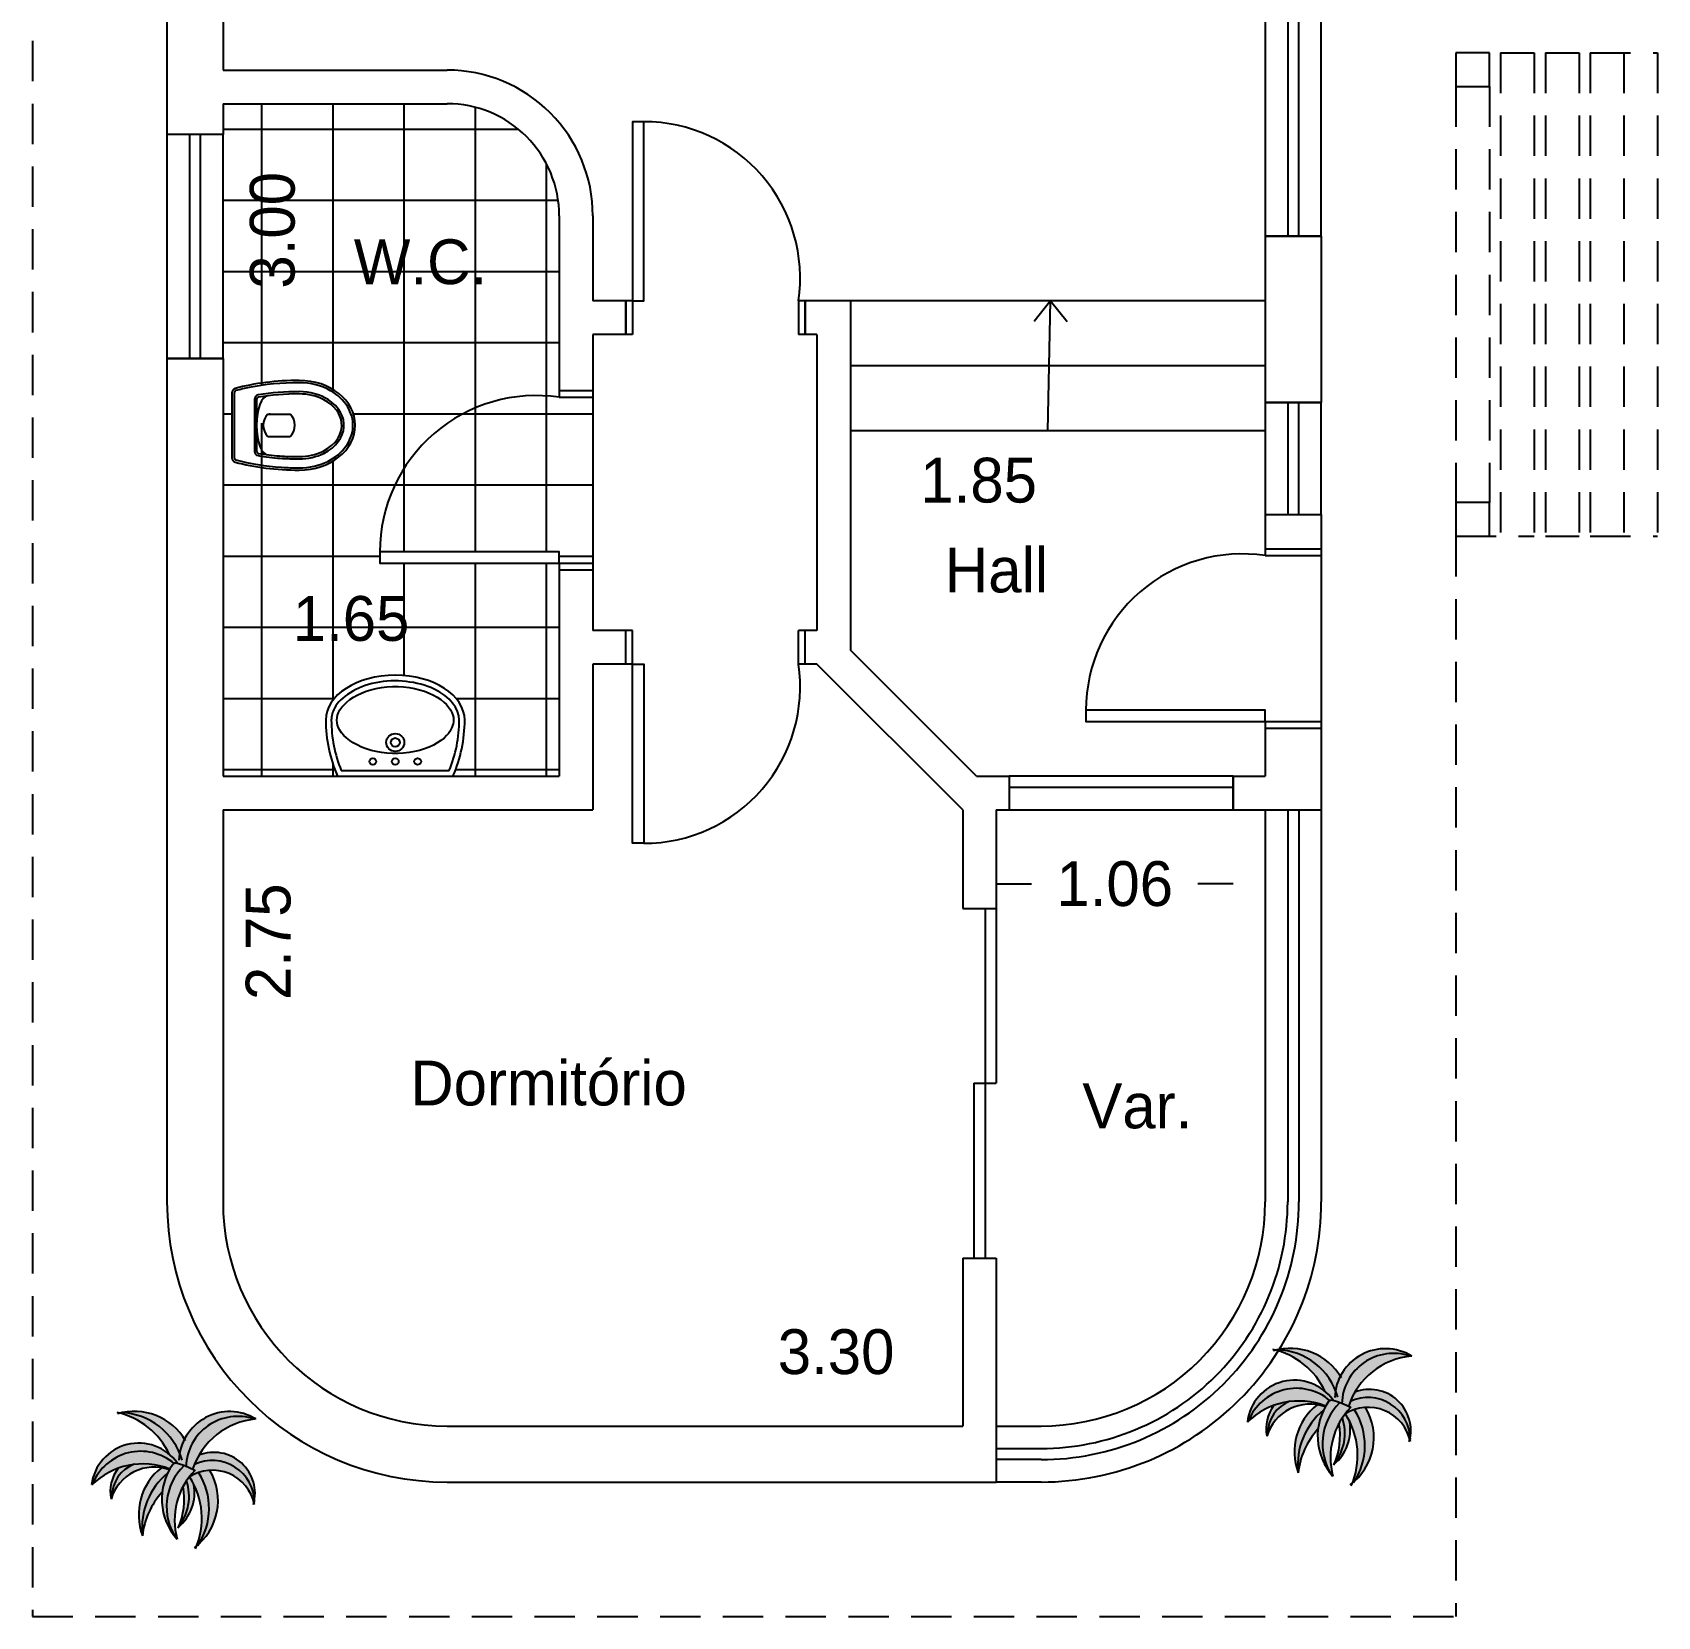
# Model space of a CAD drawing. Extents: x 0 to 11.6, y 0 to 11.
# Drawn here: x 0 to 7.25, y 0 to 7.07 of the extents above; entities that cross this region are included whole.
import ezdxf

# ---------------------------------------------------------------- set-up
doc = ezdxf.new("R2010")
doc.units = 0
doc.linetypes.add('ACAD_ISO02W100', pattern=[15, 12, -3])
doc.layers.get('0').update_dxf_attribs({"linetype": 'CONTINUOUS'})
doc.layers.get('DEFPOINTS').update_dxf_attribs({"linetype": 'CONTINUOUS'})
for name, color, linetype in [('BLOCO', 5, 'CONTINUOUS'), ('BLOCOS', 5, 'CONTINUOUS'), ('HACHURA', 1, 'CONTINUOUS'), ('JARDIM', 3, 'CONTINUOUS'), ('P_LMCT', 8, 'CONTINUOUS'), ('PAREDE', 7, 'CONTINUOUS'), ('PONTILHADO', 8, 'ACAD_ISO02W100')]:
    doc.layers.add(name, color=color, linetype=linetype)
doc.styles.add('PADRÃO', font='AVGARDN.TTF', dxfattribs={"height": 0.2})
doc.dimstyles.new('PADRÃOS', dxfattribs={"dimtxt": 0.15, "dimasz": 0.1, "dimexe": 1.25, "dimexo": 0.625, "dimgap": 0.1, "dimtad": 0, "dimjust": 1, "dimzin": 1, "dimtxsty": 'PADRÃO', "dimcen": 2.5, "dimse1": 1, "dimse2": 1, "dimsd1": 1, "dimsd2": 1, "dimclrt": 1, "dimazin": 3, "dimtfac": 1, "dimtdec": 4, "dimtmove": 0, "dimatfit": 3, "dimtolj": 1, "dimtzin": 0})

# ---------------------------------------------------------------- blocks, each defined once
blk = doc.blocks.new('J1')
at = {"layer": 'BLOCO'}
for p, q in [((0, 0.25), (0, 0)), ((1, 0.25), (0, 0.25)), ((1, 0), (1, 0.25)), ((1, 0.1500000000000057), (0, 0.1500000000000057)), ((0, 0.09999999999999432), (1, 0.09999999999999432)), ((0, 0), (1, 0))]:
    blk.add_line(p, q, dxfattribs=at)
blk = doc.blocks.new('P80D15')
at = {"layer": 'BLOCO', "ltscale": 0.015}
for p, q in [((0, 0.1500000000000057), (0, 0)), ((0, 0.1500000000000341), (0.03000000000000114, 0.1500000000000341)), ((0.03000000000000114, 0.1500000000000057), (0.03000000000000114, 0)), ((0.7700000000000102, 0.1500000000000057), (0.7700000000000102, 0)), ((0.7700000000000102, 0.1500000000000057), (0.8000000000000114, 0.1500000000000057)), ((0.8000000000000114, 0.1500000000000057), (0.8000000000000114, 0)), ((0, 2.842170943040401e-14), (0.03000000000000114, 0)), ((0.7699999999999818, 0), (0.8000000000000114, 0))]:
    blk.add_line(p, q, dxfattribs=at)
at = {"layer": 'BLOCO'}
blk.add_lwpolyline([(0.7700000000000102, 0.1500000000000057), (0.7199999999999989, 0.1500000000000057), (0.7199999999999989, 0.950000000000017), (0.7700000000000102, 0.950000000000017)], close=True, dxfattribs=at)
at = {"layer": 'BLOCO', "ltscale": 0.015}
blk.add_arc((0.7199999999999989, 0.2524375000000134), 0.6975625000000036, 89.99999999999959, 188.444460412286, dxfattribs=at)
blk = doc.blocks.new('P80E15')
at = {"layer": 'BLOCO', "ltscale": 0.015}
for p, q in [((0.03000000000000114, 0.1500000000000057), (0, 0.1500000000000057)), ((0, 0.1500000000000057), (0, 0)), ((0.03000000000000114, 0.1500000000000057), (0.03000000000000114, 0)), ((0.8000000000000114, 0.1500000000000341), (0.7700000000000102, 0.1500000000000341)), ((0.7700000000000102, 0.1500000000000057), (0.7700000000000102, 0)), ((0.8000000000000114, 0.1500000000000057), (0.8000000000000114, 0)), ((0.03000000000000114, 2.842170943040401e-14), (0, 0)), ((0.8000000000000114, 2.842170943040401e-14), (0.7700000000000102, 5.684341886080801e-14))]:
    blk.add_line(p, q, dxfattribs=at)
at = {"layer": 'BLOCO'}
blk.add_lwpolyline([(0.03000000000000114, 0.1500000000000057), (0.0800000000000125, 0.1500000000000057), (0.0800000000000125, 0.950000000000017), (0.03000000000000114, 0.950000000000017)], close=True, dxfattribs=at)
at = {"layer": 'BLOCO', "ltscale": 0.015}
blk.add_arc((0.0800000000000125, 0.2524375000000134), 0.6975625000000036, 351.555539587714, 90.00000000000041, dxfattribs=at)
blk = doc.blocks.new('P80E25')
at = {"layer": 'BLOCO', "ltscale": 0.015}
for p, q in [((0.03000000000000114, 0.25), (0, 0.25)), ((0, 0.25), (0, 0)), ((0.03000000000000114, 0.25), (0.03000000000000114, 0)), ((0.8000000000000114, 0.2500000000000284), (0.7700000000000102, 0.2500000000000284)), ((0.7700000000000102, 0.25), (0.7700000000000102, 2.842170943040401e-14)), ((0.8000000000000114, 0.25), (0.8000000000000114, 2.842170943040401e-14)), ((0.8000000000000114, 2.842170943040401e-14), (0, 0))]:
    blk.add_line(p, q, dxfattribs=at)
at = {"layer": 'BLOCO'}
blk.add_lwpolyline([(0.03000000000000114, 0.25), (0.0800000000000125, 0.25), (0.0800000000000125, 1.050000000000011), (0.03000000000000114, 1.050000000000011)], close=True, dxfattribs=at)
at = {"layer": 'BLOCO', "ltscale": 0.015}
blk.add_arc((0.0800000000000125, 0.3524375000000077), 0.6975625000000036, 351.555539587714, 90.00000000000041, dxfattribs=at)
blk = doc.blocks.new('J50')
at = {"layer": 'BLOCO'}
for p, q in [((0, 0.25), (0, 0)), ((0.5, 0.25), (0, 0.25)), ((0.5, 0), (0.5, 0.25)), ((0.5, 0.1500000000000057), (0, 0.1500000000000057)), ((0, 0.09999999999999432), (0.5, 0.09999999999999432)), ((0, 0), (0.5, 0))]:
    blk.add_line(p, q, dxfattribs=at)
blk = doc.blocks.new('VASOSAN')
at = {"layer": 'BLOCOS'}
for p, q in [((-0.04999870165021036, 0.1999637913173729), (-0.04999870165021036, 0.300036208682684)), ((0.05000129834978395, 0.2000000000000171), (0.05000129834978395, 0.3000000000000398)), ((-0.1156899891503542, 0.1500000000000057), (0.1156563640565906, 0.1500000000000057)), ((-0.1156907586723577, 0.1400000000000148), (0.1156608751354042, 0.1400000000000148)), ((-0.1449592708755176, 0.04000000000002046), (0.1449618675667352, 0.04000000000002046)), ((-0.144958964094414, 0.05000000000001137), (0.144958964094414, 0.05000000000001137))]:
    blk.add_line(p, q, dxfattribs=at)
for centre, radius, start, end in [((-1.681254687468936e-05, 0.2500000000000284), 0.07072348561596478, 44.98962509969003, 134.9688828081831), ((-0.1156907586724003, 0.1599999999999966), 0.02, 189.3867869031125, 270.0000000001221), ((-0.1156899891503826, 0.1599999999999113), 0.01, 189.3843767903272, 270.0000000002443), ((-1.681254687468936e-05, 0.2500000000000284), 0.07072348561596478, 225.0311171918169, 315.01037490031), ((0.1156563640566048, 0.1599999999999397), 0.01, 269.9999999999185, 350.5758748885445), ((0.1156608751354185, 0.1600000000000534), 0.02, 269.9999999999593, 350.5771305827586), ((-0.1449592708755176, 0.06000000000784667), 0.02, 195.5363314444965, 269.9999999879495), ((-0.1449589640944282, 0.0600000000000307), 0.01, 195.5346797106506, 270), ((0.1449589640941156, 0.06000000000059913), 0.01, 270.0000000017912, 344.483103753554), ((0.1449618675666784, 0.06000000000008754), 0.02, 270.0000000001221, 344.463668535786)]:
    blk.add_arc(centre, radius, start, end, dxfattribs=at)
for centre, major_axis, ratio, start_param, end_param in [((1.298349786793551e-06, 0.3400000000000034), (0, 0.25), 0.8000000000000114, 4.71238898038469, 7.853981633974483), ((1.298349786793551e-06, 0.3400000000000034), (0, 0.5), 0.4000000000000057, 1.570796326794897, 2.178171401941273), ((1.298349786793551e-06, 0.3400000000000034), (0, 0.5), 0.4000000000000057, 4.10501390519934, 4.71238898038469), ((3.162615456631102e-06, 0.2000000000000171), (-0.1315416254084454, 0), 0.380107846735427, 0, 3.141592653589793)]:
    blk.add_ellipse(centre, major_axis=major_axis, ratio=ratio, start_param=start_param, end_param=end_param, dxfattribs=at)
for points, knots in [([(0.1900012983497845, 0.3400000000000034), (0.1900012983497845, 0.3848761319792686), (0.1797393390216371, 0.4296688513161939), (0.1275724019719462, 0.5345347987748141), (0.06728061332151469, 0.5774883381547511), (-0.05557463358574921, 0.5822833263597715), (-0.1176873313140447, 0.5442092108278018), (-0.1772271428546759, 0.4396819034496957), (-0.1899987016502109, 0.3899119131999385), (-0.1899987016502109, 0.3400000000000034)], [4.71238898038469, 4.71238898038469, 4.71238898038469, 4.71238898038469, 5.268704666077937, 5.268704666077937, 6.251971787216637, 6.251971787216637, 7.235238908355337, 7.235238908355337, 7.853981633974483, 7.853981633974483, 7.853981633974483, 7.853981633974483]), ([(0.1500012983497925, 0.3400000000000034), (0.1500012983497925, 0.3788440209133057), (0.1410350669412708, 0.4175642631073231), (0.09785548235792874, 0.5046356523495774), (0.05186252916044509, 0.5365242863162791), (-0.035906470330346, 0.5428969122828846), (-0.08268716521656927, 0.5186239494114204), (-0.136675398657502, 0.4336095243094746), (-0.1499987016502189, 0.3869668551708401), (-0.1499987016502189, 0.3400000000000034)], [4.71238898038469, 4.71238898038469, 4.71238898038469, 4.71238898038469, 5.267303564860582, 5.267303564860582, 6.225165062483076, 6.225165062483076, 7.18302656010557, 7.18302656010557, 7.853981633974483, 7.853981633974483, 7.853981633974483, 7.853981633974483]), ([(0.1400012983497874, 0.3400000000000034), (0.1400012983497874, 0.3772837390730786), (0.1313244408788421, 0.4146147677288923), (0.08614040026922964, 0.5057958350239744), (0.03502463044166859, 0.5349710805647021), (-0.04931088296146413, 0.5246485128546965), (-0.08846614740087944, 0.4978919085569657), (-0.1301770436703151, 0.4186244413023701), (-0.139998701650228, 0.3793231752999873), (-0.139998701650228, 0.3400000000000034)], [4.71238898038469, 4.71238898038469, 4.71238898038469, 4.71238898038469, 5.266984672173268, 5.266984672173268, 6.376176055750425, 6.376176055750425, 7.268653195712185, 7.268653195712185, 7.853981633974483, 7.853981633974483, 7.853981633974483, 7.853981633974483]), ([(-0.1899987016502109, 0.3400000000000034), (-0.1899987016502109, 0.2628456380244302), (-0.1826597402104682, 0.1857481592563204), (-0.1646350625580055, 0.0962993025843275), (-0.1598779088782436, 0.07633152029333701), (-0.1545936493339752, 0.05732178411361133)], [1.570796326794897, 1.570796326794897, 1.570796326794897, 1.570796326794897, 2.037455774227855, 2.037455774227855, 2.178171373096618, 2.178171373096618, 2.178171373096618, 2.178171373096618]), ([(0.1255213970934932, 0.158362586435743), (0.1304959230626253, 0.1883329397418549), (0.1342856674288981, 0.2197754344096836), (0.1388984311594896, 0.280892952358073), (0.1400012983497874, 0.3104504303007616), (0.1400012983497874, 0.3400000000000034)], [4.319424209334854, 4.319424209334854, 4.319424209334854, 4.319424209334854, 4.526146784234752, 4.526146784234752, 4.71238898038469, 4.71238898038469, 4.71238898038469, 4.71238898038469]), ([(0.1353910129756457, 0.1567256052765629), (0.1406375926198677, 0.1883393074453181), (0.1445703338030171, 0.2215366219332111), (0.1489940345178695, 0.2833246268364178), (0.1500012983497925, 0.3116621455754114), (0.1500012983497925, 0.3400000000000034)], [4.319414935773391, 4.319414935773391, 4.319414935773391, 4.319414935773391, 4.53527739023095, 4.53527739023095, 4.71238898038469, 4.71238898038469, 4.71238898038469, 4.71238898038469]), ([(0.1545944801337669, 0.0573247746568768), (0.1714080019636555, 0.1178830224408784), (0.1827947395838834, 0.188231392050767), (0.1891612343353728, 0.2873542333339003), (0.1900012983497845, 0.3136769834079587), (0.1900012983497845, 0.3400000000000034)], [4.105016649121983, 4.105016649121983, 4.105016649121983, 4.105016649121983, 4.553177186481221, 4.553177186481221, 4.71238898038469, 4.71238898038469, 4.71238898038469, 4.71238898038469])]:
    blk.add_open_spline(points, degree=3, knots=knots, dxfattribs=at)
for points in [[(-0.1499987016502189, 0.3400000000000034), (-0.1499987016502189, 0.2771333061211863), (-0.1449377691834997, 0.2142947379843179), (-0.1354229546785177, 0.1567380311504962)], [(-0.1399987016502138, 0.3400000000000034), (-0.1399987016502138, 0.2776703725988909), (-0.1349701841103865, 0.2153313553609451), (-0.1255561557510418, 0.1583694305881238)]]:
    blk.add_open_spline(points, degree=3, dxfattribs=at)
blk = doc.blocks.new('LAVAT')
at = {"layer": 'BLOCOS'}
for p, q in [((-0.2573623180961135, 0), (0.2573623180960993, 0)), ((-0.2410322495695425, 0.02500000000000568), (0.2410322495695283, 0.02500000000000568))]:
    blk.add_line(p, q, dxfattribs=at)
for centre, radius in [((-2.842170943040401e-14, 0.1500000000000057), 0.04), ((-2.842170943040401e-14, 0.1500000000000057), 0.02), ((-0.09999999999999432, 0.06499999999999773), 0.015), ((0, 0.06499999999999773), 0.015), ((0.09999999999999432, 0.06499999999999773), 0.015)]:
    blk.add_circle(centre, radius, dxfattribs=at)
for centre, radius, start, end in [((0.3099999999999739, 0.25), 0.6200000000000045, 180, 203.779994731564), ((0.3099999999999739, 0.25), 0.5951987399818819, 180.0000000000055, 202.2113997706397), ((-0.3099999999999739, 0.25), 0.5951987399818819, 337.7886002293573, 359.9999999999946), ((-0.3099999999999739, 0.25), 0.6200000000000045, 336.2200052684331, 7.016477563892661e-15)]:
    blk.add_arc(centre, radius, start, end, dxfattribs=at)
blk.add_ellipse((-2.842170943040401e-14, 0.25), major_axis=(0.3100000000000023, 0), ratio=0.645161290322576, start_param=0, end_param=3.141592653589793, dxfattribs=at)
for points, knots in [([(0.2849999999999824, 0.2500000000000284), (0.2849999999999682, 0.300317964642403), (0.2452497040517159, 0.3541887687748044), (0.1008916727811169, 0.4227595909021034), (3.167234224576987e-05, 0.4339558931305021), (-0.1743068501371283, 0.3989778962069579), (-0.2442601782461509, 0.3532994974840165), (-0.2803506487652356, 0.2860131679577762), (-0.2851229441039038, 0.2679846562883483), (-0.285198739981908, 0.2499999999999716)], [0, 0, 0, 0, 0.9361481793933827, 0.9361481793933827, 1.872296358786765, 1.872296358786765, 2.808444538180148, 2.808444538180148, 3.13938546545754, 3.13938546545754, 3.13938546545754, 3.13938546545754]), ([(0.2599999999999625, 0.2500000000000284), (0.2599999999999625, 0.2784978981889878), (0.242078010852012, 0.3126567214920613), (0.1643569005752425, 0.3704649949829673), (0.1030052039381815, 0.3920693254798095), (-0.02877373062847255, 0.4037223597623836), (-0.0976825814684048, 0.3936467971219031), (-0.2034406750199054, 0.3477822861136133), (-0.2396263539294523, 0.3143366745038918), (-0.2661732608932681, 0.2526194074667387), (-0.2627272874450739, 0.2240541362115209), (-0.2158391141528142, 0.162032776211305), (-0.168127663237712, 0.1314918993692231), (-0.04805875393354597, 0.09792981637818343), (0.02266607553652022, 0.095757041570522), (0.1477154277714732, 0.1225128520000851), (0.2007272141554637, 0.1503951910720218), (0.2508407150234859, 0.2045307616155014), (0.2599999999999767, 0.2286312563089723), (0.2599999999999625, 0.2500000000000284)], [0, 0, 0, 0, 0.718091798041799, 0.718091798041799, 1.436183596083598, 1.436183596083598, 2.154275394125397, 2.154275394125397, 2.872367192167196, 2.872367192167196, 3.590458990208995, 3.590458990208995, 4.308550788250794, 4.308550788250794, 5.026642586292593, 5.026642586292593, 5.744734384334392, 5.744734384334392, 6.283185307179586, 6.283185307179586, 6.283185307179586, 6.283185307179586])]:
    blk.add_open_spline(points, degree=3, knots=knots, dxfattribs=at)
blk = doc.blocks.new('DORMI')
at = {"layer": 'HACHURA', "ltscale": 0.015, "style": 'PADRÃO'}
blk.add_text('Dormitório', height=0.2, dxfattribs=at).set_placement((-0.5164404245072092, -0.06614472024716633))
blk = doc.blocks.new('WC')
at = {"layer": 'HACHURA', "ltscale": 0.015, "style": 'PADRÃO'}
blk.add_text('W.C.', height=0.2, dxfattribs=at).set_placement((-0.137135439593294, -0.09586776615662984))
blk = doc.blocks.new('SETA')
at = {"layer": 'PAREDE', "ltscale": 0.015}
for q in [(-0.07329951123824685, -0.09103539160554419), (0.07329951123824685, -0.09103539160554419)]:
    blk.add_line((0, 0), q, dxfattribs=at)
blk = doc.blocks.new('*D28')
at = {"layer": 'DEFPOINTS', "color": 0, "linetype": 'BYBLOCK', "ltscale": 0.015}
for p in [(138.8915234968158, 146.9734322314368), (139.20512118541, 146.9734322314368), (138.8915234968158, 143.7734322314369)]:
    blk.add_point(p, dxfattribs=at)
at = {"color": 1, "linetype": 'BYBLOCK', "ltscale": 0.015, "insert": (139.20512118541, 144.3381300336347), "char_height": 0.2, "attachment_point": 5, "rotation": 90, "style": 'PADRÃO'}
blk.add_mtext('\\A1;3.20', dxfattribs=at)
blk = doc.blocks.new('*D32')
at = {"layer": 'DEFPOINTS', "color": 0, "linetype": 'BYBLOCK', "ltscale": 0.015}
for p in [(143.5415234968157, 141.9424732319941), (143.5415234968157, 141.6372092224538), (141.6915234968158, 141.1855642657929)]:
    blk.add_point(p, dxfattribs=at)
at = {"color": 1, "linetype": 'BYBLOCK', "ltscale": 0.015, "insert": (142.2628833869257, 141.9424732319941), "char_height": 0.2, "attachment_point": 5, "style": 'PADRÃO'}
blk.add_mtext('\\A1;1.85', dxfattribs=at)
blk = doc.blocks.new('*D33')
at = {"layer": 'DEFPOINTS', "color": 0, "linetype": 'BYBLOCK', "ltscale": 0.015}
for p in [(138.8915234968158, 138.7234322314368), (138.8915234968158, 138.053760037109), (142.1915234968158, 137.7234322314368)]:
    blk.add_point(p, dxfattribs=at)
at = {"color": 1, "linetype": 'BYBLOCK', "ltscale": 0.015, "insert": (141.626825694618, 138.053760037109), "char_height": 0.2, "attachment_point": 5, "style": 'PADRÃO'}
blk.add_mtext('\\A1;3.30', dxfattribs=at)
blk = doc.blocks.new('*D34')
at = {"layer": 'DEFPOINTS', "color": 0, "linetype": 'BYBLOCK', "ltscale": 0.015}
for p in [(138.8915234968158, 140.4734322314368), (139.0940786910785, 137.7234322314368), (139.8915234968158, 137.7234322314368)]:
    blk.add_point(p, dxfattribs=at)
at = {"color": 1, "linetype": 'BYBLOCK', "ltscale": 0.015, "insert": (139.0940786910785, 139.8842151984698), "char_height": 0.2, "attachment_point": 5, "rotation": 90, "style": 'PADRÃO'}
blk.add_mtext('\\A1;2.75', dxfattribs=at)
blk = doc.blocks.new('*D35')
at = {"color": 0, "linetype": 'BYBLOCK', "ltscale": 0.015}
for p, q in [((142.3415234968158, 140.1423587737534), (142.4986267919973, 140.1423587737534)), ((143.3984498673986, 140.1423587737534), (143.2413465722171, 140.1423587737534))]:
    blk.add_line(p, q, dxfattribs=at)
at = {"layer": 'DEFPOINTS', "color": 0, "linetype": 'BYBLOCK', "ltscale": 0.015}
for p in [(142.3415234968158, 140.4734322314368), (143.3984498673986, 140.4734322314368), (143.3984498673986, 140.1423587737534)]:
    blk.add_point(p, dxfattribs=at)
at = {"color": 1, "linetype": 'BYBLOCK', "ltscale": 0.015, "insert": (142.8699866821072, 140.1423587737534), "char_height": 0.2, "attachment_point": 5, "style": 'PADRÃO'}
blk.add_mtext('\\A1;1.06', dxfattribs=at)
blk = doc.blocks.new('*D36')
at = {"layer": 'DEFPOINTS', "color": 0, "linetype": 'BYBLOCK', "ltscale": 0.015}
for p in [(140.5415234968158, 141.3252817868024), (138.8915234968158, 140.6234322314369), (140.5415234968158, 140.6234322314369)]:
    blk.add_point(p, dxfattribs=at)
at = {"color": 1, "linetype": 'BYBLOCK', "ltscale": 0.015, "insert": (139.4628833869257, 141.3252817868024), "char_height": 0.2, "attachment_point": 5, "style": 'PADRÃO'}
blk.add_mtext('\\A1;1.65', dxfattribs=at)
blk = doc.blocks.new('*D37')
at = {"layer": 'DEFPOINTS', "color": 0, "linetype": 'BYBLOCK', "ltscale": 0.015}
for p in [(138.8915234968158, 143.6234322314369), (138.8915234968158, 140.6234322314369), (139.112585987182, 140.6234322314369)]:
    blk.add_point(p, dxfattribs=at)
at = {"color": 1, "linetype": 'BYBLOCK', "ltscale": 0.015, "insert": (139.112585987182, 143.0587344292391), "char_height": 0.2, "attachment_point": 5, "rotation": 90, "style": 'PADRÃO'}
blk.add_mtext('\\A1;3.00', dxfattribs=at)
blk = doc.blocks.new('AV6')
h = blk.add_hatch(color=106)
h.paths.add_polyline_path([(-0.4477262207494102, -0.002977357479164056, -0.005015885189113994), (-0.4430071095957491, 0.001571234720833203, -0.5133489841119385), (-0.07941743163681281, 0.09267264149654864, -0.1754327987513727), (-0.06580748271480275, 0.09347319041236624, -0.02224602427513279), (-0.02619891915779959, 0.07977058834888062, -0.5044055204164368), (0.2788805631737894, 0.2908305209117703, -0.005015885189113238), (0.2854035255212093, 0.2914713510738363, 0.5264817760451141), (-0.05436704756065325, 0.1383661339425259, 0.2880349811308034), (-0.3101081197096622, 0.3198008219183368, 0.009659423688835616), (-0.320025413717703, 0.3175187053075614, -0.2197620253862994), (-0.1005844009765156, 0.1335024212250886, 0.5975188265901428)])
h.paths.add_polyline_path([(0.01129947410176335, 0.08871671725079366, 0.01779875549566773), (0.003340950111317298, 0.06686993572709632, -0.005771755847972775), (0.01310119024084244, 0.06206450261075069, 0.03070272605792723), (-0.01246592019131931, 0.03222166470827048, -0.5068640684722764), (0.2773168502549641, -0.07997010288592854, 0.014458771862742), (0.279264717963482, -0.06953514819496043, 0.525417074889045)])
h = blk.add_hatch(color=74)
h.paths.add_polyline_path([(-0.4430071095957491, 0.00157123472083498, -0.2910664479563843), (-0.09870381697079189, 0.06796168486855692, -0.02267741406652314), (-0.08564128380217717, 0.08846185930976347, -0.09464775667479289), (-0.07941743163681103, 0.09267264149654686, 0.5133489841119404)])
h.paths.add_polyline_path([(0.01310119024084244, 0.06206450261075069, 0.02808643553438512), (-0.0353530120461194, 0.08329104689383193, 0.3532789544329948), (-0.07409543642977923, -0.2351383588201035, 0.01152256814226619), (-0.0660692509506049, -0.2445324016556309, -0.2644526956570309)])
h.paths.add_polyline_path([(0.03157225015408294, 0.1300990432407492, 0.03530786338170577), (0.01129947410176335, 0.08871671725079366, -0.5254170748890629), (0.2792647179634837, -0.06953514819496931, 0.5779188554322637)])
h.paths.add_polyline_path([(-0.3101081197096622, 0.3198008219183368, -0.2880349811308034), (-0.05436704756065325, 0.1383661339425259, -0.07461174001627284), (-0.03281025227724932, 0.2018881922116069, 0.3142277650874031)])
h.paths.add_polyline_path([(0.008441120441522898, -0.0003035516953300288, 0.02835451986657883), (-0.01072662858260109, 0.03332066173140014, 0.002669989533910877), (-0.01246592019131931, 0.03222166470827048, 0.01540278629696386), (-0.02386761726821085, 0.01612171066770252, -0.2465985101233894), (-0.05698273971061951, -0.1859267761364389, -0.002319945651959423), (-0.05811078451608331, -0.1887540531900331, 0.2664182732078214)])
h = blk.add_hatch(color=72)
h.paths.add_polyline_path([(0.2788805631737894, 0.2908305209117703, 0.5044055204164392), (-0.02619891915779959, 0.07977058834887885, -0.01710576080151573), (0.003340950111317298, 0.06686993572709632, -0.2954431459381392)])
h.paths.add_polyline_path([(-0.100463342697978, 0.06485492777521706, 0.0460423526958482), (-0.1362320764680049, 0.07410233474098682, 0.3254542188289034), (-0.2206644792235419, -0.2300390990050332, -0.1625836946443244), (-0.1326522367817606, -0.03509674677196095, -0.09886915251657173)])
h.paths.add_polyline_path([(-0.02386761726821085, 0.01612171066770252, 0.02314959840198321), (-0.03908471182857021, -0.009316015238496789, -0.1378612862604256), (-0.05698273971061951, -0.1859267761364389, 0.2465985101233894)])
h.paths.add_polyline_path([(-0.2628009496225214, 0.08778775476065448, 0.05252716849303114), (-0.3292824344571983, 0.07148484382758014, 0.2146602409661976), (-0.3607664048458874, -0.06578166896504634, -0.01510052644253884), (-0.3568819544292374, -0.05428020704930248, -0.3018974800003647)])
h.paths.add_polyline_path([(0.0795930649418235, 0.06220364691107427, 0.06664809559964605), (0.02942145594594869, 0.05234968200311307, -0.2961183379499516), (0.02898567129415319, -0.268613802588618, 0.3584417827433447)])
h = blk.add_hatch(color=3)
h.paths.add_polyline_path([(0.02942145594594869, 0.05234968200311307, 0.05785054838547905), (-0.01072662858260109, 0.03332066173140191, -0.2401968784679991), (0.02127702633465134, -0.275257413771973, 0.009659423688842822), (0.02898567129415319, -0.268613802588618, 0.2961183379499516)])
h.paths.add_polyline_path([(-0.0353530120461194, 0.08329104689383193, 0.01704073550885152), (-0.06580748271480275, 0.09347319041236624, 0.274640779039426), (-0.08564128380216829, 0.08846185930977413, 0.3360178796638915), (-0.07409543642977923, -0.2351383588201035, -0.3532789544329948)])
h.paths.add_polyline_path([(-0.100463342697978, 0.06485492777521706, -0.003329213817987319), (-0.09870381697079189, 0.06796168486855692, 0.1285805667485186), (-0.2628009496225214, 0.08778775476065448, 0.3018974800003647), (-0.3568819544292374, -0.05428020704930248, -0.4110268145131496)])
at = {"layer": 'P_LMCT'}
for centre, radius, start, end in [((-0.4095308124297272, -0.01206805426523871), 0.3415240086499002, 25.22904349088865, 77.11878529470336), ((-0.2560077650430834, 0.06200965177241358), 0.2634067876503071, 30.16423056151505, 106.8497138269625), ((-0.3266489608485834, 0.02552857422866417), 0.2947367557430113, 16.12929067402955, 87.92821697614123), ((0.1680685120868279, 0.0982993565488659), 0.2260153199373922, 58.72499668889598, 177.7874856882693), ((0.204334131870219, 0.07256405221054685), 0.2306456628237349, 71.21847394613492, 178.2094988768371), ((0.3140812741738976, -0.03395609843892089), 0.3266885950935005, 95.03608516687677, 162.023288148672), ((-0.2374399094967679, -0.02812457180612782), 0.2117845959663957, 35.33029274242877, 173.1806341545671), ((-0.2285377586969091, -0.08328346052009117), 0.2306456628237349, 49.63735095997898, 158.3383030633636), ((-0.2186630231432218, -0.2359054357921782), 0.3266885950935005, 68.45712217841773, 134.5206918426217), ((-0.1684526828505355, -0.1243261246043001), 0.2010274134385702, 70.23218774130856, 163.0686171420933), ((-0.2029180760247229, -0.05405359554243994), 0.1539640451733295, 110.8015381994121, 180.4802505111412), ((0.03043412475328822, -0.1359560194215739), 0.2681457342249178, 128.4294722818669, 200.540260375918), ((0.1337089352258332, -0.06571794940902898), 0.2681155198868572, 144.8049533694999, 221.8306089671698), ((0.1424906788519174, -0.09991824733311105), 0.2553312042884119, 134.0735503059124, 213.9975973410611), ((-0.07150674790419487, 0.0742750056553163), 0.02002628077462525, 73.46569946931508, 136.0217163757203), ((-0.1999163302410061, -0.3582774031827665), 0.4712364393787489, 63.08964373850609, 73.46569946931503), ((0.04100420774028279, 0.1044947068951831), 0.09120388833881847, 190.3947197671359, 191.4808419339549), ((0.09077094196271851, -0.0827120433242623), 0.1889537884147206, 0.7549306950758502, 114.8716397136205), ((0.09790248247398559, -0.04107997835069099), 0.1835809280742821, 344.5826346494872, 111.180872657176), ((-0.1925259807870301, -0.03212603555814297), 0.1715737216112178, 142.8513154935549, 191.3124043195296), ((0.09026786827833888, -0.1920350803017357), 0.312696925472104, 129.4511942927998, 186.0897672340992), ((0.2430868460926874, -0.1608434104261178), 0.3202832177808504, 135.7047345715896, 195.1470256831927), ((-0.2328044344480311, -0.05337216733932948), 0.2201908096485642, 321.1847317669549, 18.39749383509774), ((0.09130573839185274, -0.1300833337256897), 0.1926433742482472, 12.04435647434404, 122.5933054272241), ((-0.2973669577439217, -0.1523563971169839), 0.3415240086499002, 336.5962758017547, 32.86423259227556), ((-0.1467989732925581, -0.07244322755816768), 0.2634067876503071, 306.8653472694957, 30.74210480920017), ((0.01336334783946214, 0.06193154569416137), 0, 306.1792874770122, 0), ((-0.2180113336563565, -0.1077964069767212), 0.2947367557430113, 325.7868441203169, 32.91218246472277), ((0.1151749531637272, -0.2643243310816956), 0.3375849544703569, 137.2327402951221, 174.1709729439916), ((-0.189120232278146, -0.03651088125895718), 0.2008518329579165, 309.5460811114088, 10.38542012299046), ((-0.3622157351109454, -0.06578166896504634), 0.3280274809498151, 336.5687263002873, 9.912089792030708)]:
    blk.add_arc(centre, radius, start, end, dxfattribs=at)

msp = doc.modelspace()

# ---------------------------------------------------------------- hatches: boundary and pattern name
at = {"layer": 'HACHURA', "ltscale": 0.015}
h = msp.add_hatch(dxfattribs=at)
h.set_pattern_fill('NET', color=256, scale=0.1, style=0)
h.set_pattern_definition([(0, (-138.0415234968158, -136.8734322314368), (0, 0.3175), []), (90, (-138.0415234968158, -136.8734322314368), (-0.3175, 1.944062586693024e-17), [])])
edge = h.paths.add_edge_path()
edge.add_line((2.349999999999994, 4.700288646200761), (1.549999999999955, 4.700288646200761))
edge.add_line((1.549999999999955, 4.700288646200761), (1.549999999999983, 4.75028864620117))
edge.add_arc((2.247562499999987, 4.750288646200772), 0.6975624999999995, 81.55553958771628, 179.9999999999673, ccw=False)
edge.add_line((2.349999999999966, 5.44028864620077), (2.349999999999966, 5.470288646200771))
edge.add_line((2.349999999999966, 5.470288646200771), (2.349999999999966, 6.250000000000057))
edge.add_arc((1.849999999999966, 6.250000000000057), 0.4999999999999952, 0, 90.00000000000325)
edge.add_line((1.849999999999937, 6.750000000000057), (0.8500000000000227, 6.750000000000057))
edge.add_line((0.8500000000000227, 6.750000000000057), (0.8499999999999943, 6.613476273057557))
edge.add_line((0.8499999999999943, 6.613476273057557), (0.8499999999999943, 5.613476273057557))
edge.add_line((0.8499999999999943, 5.613476273057557), (0.8499999999999943, 3.750000000000057))
edge.add_line((0.8499999999999943, 3.750000000000057), (1.361053486589071, 3.750000000000057))
edge.add_arc((1.928415804689251, 4), 0.6199999999999974, 179.9999999999895, 203.779994731407, ccw=False)
edge.add_ellipse((1.618415804689278, 4.000000000000057), major_axis=(0.3100000000000023, 0), ratio=0.645161290322576, start_angle=0, end_angle=180, ccw=False)
edge.add_arc((1.308415804689332, 4.000000000000085), 0.6200000000000034, 336.2200052685824, 359.9999999999606, ccw=False)
edge.add_line((1.875778122789484, 3.750000000000028), (2.349999999999994, 3.750000000000028))
edge.add_line((2.349999999999994, 3.750000000000028), (2.349999999999994, 4.67028864620076))
edge.add_line((2.349999999999994, 4.67028864620076), (2.349999999999994, 4.700288646200761))
edge = h.paths.add_edge_path(flags=16)
edge.add_ellipse((1.189999999999998, 5.315280508736976), major_axis=(0.25, -4.592273826833915e-17), ratio=0.8000000000000114, start_angle=270, end_angle=450, ccw=False)
edge.add_ellipse((1.189999999999998, 5.315280508736976), major_axis=(0.5, -9.18454765366783e-17), ratio=0.4000000000000057, start_angle=235.1999716104384, end_angle=270, ccw=False)
edge.add_arc((0.9100000000000534, 5.170319939520084), 0.02000000000002972, 180, 258.17726239736567, ccw=False)
edge.add_line((0.8900000000000148, 5.170319939520084), (0.8900000000000148, 5.46024107796228))
edge.add_arc((0.9099999999999966, 5.460241077960092), 0.01999999999999972, 101.82273711226361, 179.9999999937305, ccw=False)
edge.add_ellipse((1.189999999999998, 5.315280508736976), major_axis=(0.5, -9.18454765366783e-17), ratio=0.4000000000000057, start_angle=90, end_angle=124.80002838732861, ccw=False)
h.paths.add_polyline_path([(2.5, 5.44028864620077), (2.349999999999994, 5.44028864620077, 0.4580704259902287), (1.549999999999983, 4.750288646200772), (2.349999999999994, 4.750288646200772), (2.349999999999994, 4.700288646200733), (2.500000000000028, 4.700288646200761)])
h.paths.add_polyline_path([(1.377366351829949, 5.888952710351504), (2.089866351829954, 5.888952710351504), (2.089866351829954, 6.200903259802061), (1.377366351829949, 6.200903259802061)], flags=24)
h.paths.add_polyline_path([(1.099999999999994, 4.603841313607347), (1.742719780219772, 4.603841313607347), (1.742719780219772, 4.299857797123821), (1.099999999999994, 4.299857797123821)], flags=24)
h.paths.add_polyline_path([(0.9169416112453064, 5.870604395604431), (0.9169416112453064, 6.500000000000028), (1.22518336948707, 6.500000000000028), (1.22518336948707, 5.870604395604431)], flags=24)

# ---------------------------------------------------------------- linework, layer by layer
at = {"layer": 'BLOCO'}
for p, q in [((5.356926370582784, 3.750000000000028), (4.356926370582784, 3.750000000000028)), ((4.356926370582784, 3.750000000000028), (4.356926370582784, 3.600000000000023)), ((4.356926370582784, 3.700000000000017), (5.356926370582784, 3.700000000000017)), ((5.356926370582784, 3.600000000000023), (5.356926370582784, 3.750000000000028)), ((4.356926370582784, 3.600000000000023), (5.356926370582784, 3.600000000000023))]:
    msp.add_line(p, q, dxfattribs=at)
at = {"layer": 'BLOCO', "ltscale": 0.015}
for p, q in [((5.499999999999972, 3.600000000000023), (5.499999999999972, 1.849999999999994)), ((5.599999999999966, 3.600000000000023), (5.599999999999966, 1.849999999999994)), ((5.650000000000006, 3.600000000000023), (5.649999999999977, 1.849999999999994)), ((5.75, 3.600000000000023), (5.749999999999972, 1.849999999999994)), ((4.25, 3.159499994329678), (4.25, 1.599499994329676)), ((4.300000000000011, 3.159499994329678), (4.300000000000011, 2.379499994329677)), ((4.199999999999989, 2.379499994329677), (4.199999999999989, 1.599499994329676)), ((4.199999999999989, 2.379499994329677), (4.300000000000011, 2.379499994329677)), ((4.300000000000011, 0.8500000000000227), (4.499999999999972, 0.8499999999999943)), ((4.299999999999983, 0.7500000000000284), (4.499999999999943, 0.75)), ((4.499999999999972, 0.6999999999999886), (4.300000000000011, 0.6999999999999886)), ((4.499999999999972, 0.5999999999999943), (4.300000000000011, 0.5999999999999943))]:
    msp.add_line(p, q, dxfattribs=at)
for radius in [1, 1.25, 1.1, 1.15]:
    msp.add_arc((4.499999999999972, 1.849999999999994), radius, 270, 2.417221557912273e-13, dxfattribs=at)
at = {"layer": 'HACHURA', "ltscale": 0.015}
msp.add_line((2.5, 5.44028864620077), (2.5, 4.700288646200761), dxfattribs=at)
at = {"layer": 'PAREDE', "ltscale": 0.015}
for p, q in [((0.5999999999999943, 8.274823990720165), (0.5999999999999943, 6.613476273057557)), ((0.8499999999999943, 8.274823990720165), (0.8499999999999943, 6.900000000000034)), ((0.8499999999999943, 6.900000000000034), (1.849999999999966, 6.900000000000006)), ((0.8499999999999943, 6.750000000000028), (1.849999999999966, 6.750000000000057)), ((0.8499999999999943, 6.750000000000028), (0.8499999999999943, 6.613476273057557)), ((0.8499999999999943, 6.613476273057557), (0.5999999999999943, 6.613476273057557)), ((2.349999999999966, 6.250000000000057), (2.349999999999994, 5.470288646200771)), ((2.5, 6.250000000000057), (2.5, 5.870000000000033)), ((5.750000000000028, 6.158664550593812), (5.499999999999972, 6.158664550593812)), ((5.5, 6.158664550593812), (5.499999999999972, 5.416614875864866)), ((5.749999999999972, 6.158664550593812), (5.749999999999943, 5.416614875864866)), ((2.647299915335424, 5.870000000000033), (2.5, 5.870000000000033)), ((2.647299915335424, 5.720000000000027), (2.647299915335424, 5.870000000000033)), ((3.5, 5.870000000000033), (3.447299915335435, 5.870000000000033)), ((3.447299915335435, 5.720000000000027), (3.447299915335435, 5.870000000000033)), ((5.499999999999972, 5.870000000000033), (3.5, 5.870000000000033)), ((3.649999999999977, 5.870000000000061), (3.649999999999977, 4.31213203435604)), ((4.530211157310163, 5.290000000000077), (4.542171079069789, 5.870000000000061)), ((2.5, 5.720000000000027), (2.499999999999972, 5.470288646200771)), ((2.647299915335424, 5.720000000000027), (2.5, 5.720000000000027)), ((3.5, 5.720000000000027), (3.447299915335435, 5.720000000000027)), ((3.5, 5.720000000000027), (3.5, 4.400000000000063)), ((0.8499999999999943, 5.613476273057557), (0.5999999999999943, 5.613476273057557)), ((0.5999999999999943, 5.613476273057557), (0.5999999999999943, 1.850000000000023)), ((0.8499999999999943, 5.613476273057557), (0.8499999999999943, 3.750000000000028)), ((5.499999999999972, 5.580000000000041), (3.649999999999977, 5.580000000000041)), ((2.349999999999994, 5.470288646200771), (2.5, 5.470288646200771)), ((5.499999999999972, 5.416614875864866), (5.749999999999943, 5.416614875864866)), ((5.499999999999972, 5.290000000000049), (3.649999999999977, 5.290000000000049)), ((5.499999999999972, 4.916614875864866), (5.749999999999943, 4.916614875864866)), ((5.499999999999972, 4.916614875864866), (5.499999999999972, 4.763776991016982)), ((5.749999999999943, 4.916614875864866), (5.749999999999943, 4.763776991016982)), ((5.499999999999972, 4.763776991016982), (5.749999999999972, 4.763776991016982)), ((2.349999999999994, 4.67028864620076), (2.5, 4.67028864620076)), ((2.349999999999994, 4.67028864620076), (2.349999999999994, 3.750000000000028)), ((2.499999999999972, 4.670288646200731), (2.5, 4.400000000000063)), ((2.647299915335424, 4.400000000000063), (2.5, 4.400000000000063)), ((2.647299915335424, 4.250000000000057), (2.647299915335424, 4.400000000000063)), ((3.5, 4.400000000000063), (3.447299915335435, 4.400000000000063)), ((3.447299915335435, 4.250000000000057), (3.447299915335435, 4.400000000000063)), ((4.212132034356046, 3.750000000000057), (3.649999999999977, 4.31213203435604)), ((2.5, 4.250000000000057), (2.5, 3.600000000000023)), ((2.647299915335424, 4.250000000000057), (2.5, 4.250000000000057)), ((3.5, 4.250000000000057), (3.447299915335435, 4.250000000000057)), ((4.150000000000034, 3.600000000000023), (3.5, 4.250000000000057)), ((5.499999999999972, 3.963776991016971), (5.749999999999972, 3.963776991016971)), ((5.499999999999972, 3.963776991016971), (5.499999999999972, 3.750000000000028)), ((5.749999999999943, 3.963776991016971), (5.749999999999972, 3.600000000000023)), ((0.8499999999999943, 3.750000000000028), (2.349999999999994, 3.750000000000028)), ((4.212132034356046, 3.750000000000057), (4.356926370582784, 3.750000000000057)), ((4.356926370582784, 3.750000000000057), (4.356926370582784, 3.600000000000023)), ((5.356926370582784, 3.750000000000057), (5.356926370582784, 3.600000000000023)), ((5.356926370582784, 3.750000000000057), (5.499999999999972, 3.750000000000028)), ((0.8499999999999943, 3.600000000000023), (2.499999999999972, 3.600000000000023)), ((0.8499999999999943, 3.600000000000023), (0.8499999999999943, 1.850000000000023)), ((4.150000000000034, 3.600000000000023), (4.150000000000034, 3.159499994329678)), ((4.300000000000011, 3.600000000000023), (4.300000000000011, 3.159499994329678)), ((4.300000000000011, 3.600000000000023), (4.356926370582755, 3.600000000000023)), ((5.356926370582755, 3.600000000000023), (5.499999999999972, 3.600000000000023)), ((5.499999999999972, 3.600000000000023), (5.75, 3.600000000000023)), ((4.150000000000006, 3.159499994329678), (4.300000000000011, 3.159499994329678)), ((4.150000000000006, 1.599499994329676), (4.300000000000011, 1.599499994329676)), ((4.150000000000006, 1.599499994329676), (4.150000000000006, 0.8500000000000227)), ((4.300000000000011, 1.599499994329676), (4.300000000000011, 0.8500000000000512)), ((1.849999999999994, 0.8500000000000227), (4.150000000000006, 0.8500000000000227)), ((4.300000000000011, 0.8500000000000512), (4.300000000000011, 0.6000000000000512)), ((1.849999999999994, 0.6000000000000227), (4.300000000000011, 0.6000000000000512))]:
    msp.add_line(p, q, dxfattribs=at)
at = {"layer": 'PAREDE'}
for p, q in [((6.349999999999966, 6.977158687508933), (6.349999999999966, 6.827158687508927)), ((6.499999999999972, 6.977158687508933), (6.349999999999966, 6.977158687508933)), ((6.499999999999972, 6.827158687508927), (6.499999999999972, 6.977158687508933)), ((6.349999999999966, 6.827158687508927), (6.499999999999972, 6.827158687508927)), ((6.5, 4.970000000000027), (6.349999999999994, 4.970000000000027)), ((6.349999999999994, 4.970000000000027), (6.349999999999994, 4.820000000000022)), ((6.5, 4.820000000000022), (6.5, 4.970000000000027)), ((6.349999999999994, 4.820000000000022), (6.5, 4.820000000000022))]:
    msp.add_line(p, q, dxfattribs=at)
at = {"layer": 'PAREDE', "ltscale": 0.015}
for centre, radius, start, end in [((1.849999999999966, 6.250000000000057), 0.65, 0, 90.00000000000112), ((1.849999999999966, 6.250000000000057), 0.5, 0, 90.00000000000112), ((1.849999999999994, 1.850000000000023), 1.25, 180, 270), ((1.849999999999994, 1.850000000000023), 1, 180, 270)]:
    msp.add_arc(centre, radius, start, end, dxfattribs=at)
at = {"layer": 'PONTILHADO', "ltscale": 0.015}
for p, q in [((2.842170943040401e-14, 10.95000000000002), (0, 0)), ((6.550000000000011, 6.977158687508904), (6.550000000000011, 4.820000000000022)), ((6.550000000000011, 6.977158687508933), (6.69999999999996, 6.977158687508904)), ((6.699999999999989, 6.977158687508904), (6.700000000000017, 4.820000000000022)), ((6.75, 6.977158687508904), (6.750000000000028, 4.820000000000022)), ((6.75, 6.977158687508904), (6.900000000000034, 6.977158687508933)), ((6.900000000000006, 6.977158687508904), (6.900000000000034, 4.820000000000022)), ((6.950000000000045, 6.977158687508933), (6.950000000000045, 4.820000000000022)), ((6.950000000000045, 6.977158687508904), (7.25, 6.977158687508933)), ((7.099999999999994, 6.977158687508933), (7.100000000000051, 4.820000000000022)), ((7.25, 6.977158687508933), (7.250000000000028, 4.820000000000022)), ((6.349999999999966, 6.827158687508927), (6.349999999999966, 4.970000000000027)), ((6.499999999999972, 6.827158687508927), (6.5, 4.970000000000027)), ((6.349999999999994, 4.820000000000022), (6.349999999999966, 8.526512829121202e-14)), ((6.349999999999994, 4.820000000000022), (6.700000000000017, 4.820000000000022)), ((6.750000000000057, 4.820000000000022), (6.900000000000034, 4.820000000000022)), ((6.950000000000074, 4.82000000000005), (7.250000000000028, 4.820000000000022)), ((0, 0), (6.349999999999966, 8.526512829121202e-14))]:
    msp.add_line(p, q, dxfattribs=at)

# ---------------------------------------------------------------- block references
at = {"layer": 'HACHURA', "ltscale": 0.015}
for name, p in [('WC', (1.570751791423248, 6.040795751233418)), ('DORMI', (2.202296440900085, 2.346639437271961)), ('AV6', (5.867865638029883, 0.8707767661388743))]:
    msp.add_blockref(name, p, dxfattribs=at)
at = {"layer": 'JARDIM', "ltscale": 0.015}
msp.add_blockref('AV6', (0.7112249001282578, 0.5898679470549268), dxfattribs=at)
at = {"layer": 'PAREDE', "ltscale": 0.015}
for name, p, rotation in [('J1', (5.750000000000028, 6.158664550593812), 90.0000000000016), ('J1', (0.8499999999999943, 5.613476273057557), 90), ('VASOSAN', (0.8499999999999943, 5.315281807086762), 270), ('P80E15', (2.5, 4.67028864620076), 90), ('J50', (5.749999999999972, 4.916614875864866), 90.00000000000325), ('P80E25', (5.749999999999972, 3.963776991016971), 90.00000000000203), ('P80D15', (3.447299915335435, 4.400000000000063), 180)]:
    msp.add_blockref(name, p, dxfattribs=dict(at, rotation=rotation))
for name, p in [('P80E15', (2.647299915335424, 5.720000000000027)), ('SETA', (4.542171079069789, 5.870000000000061)), ('LAVAT', (1.618415804689306, 3.750000000000057))]:
    msp.add_blockref(name, p, dxfattribs=at)

# ---------------------------------------------------------------- texts
at = {"layer": 'HACHURA', "ltscale": 0.015, "style": 'PADRÃO'}
for s, p in [('Hall', (4.070697294084852, 4.569640168333081)), ('Var.', (4.684121899132919, 2.178303119240695))]:
    msp.add_text(s, height=0.2, dxfattribs=at).set_placement(p)

# ---------------------------------------------------------------- dimensions: what is measured, and where the dimension line sits
at = {"layer": 'HACHURA', "ltscale": 0.015}
for base, p1, p2, picture, middle in [((1.163597688594194, 10.10000000000002), (0.8499999999999943, 6.900000000000034), (0.8499999999999943, 10.10000000000002), '*D28', (1.163597688594194, 7.464697802197833)), ((1.071062490366188, 3.750000000000028), (0.8499999999999943, 6.750000000000028), (0.8499999999999943, 3.750000000000028), '*D37', (1.071062490366188, 6.18530219780223)), ((1.052555194262681, 0.8500000000000227), (0.8499999999999943, 3.600000000000023), (1.849999999999994, 0.8500000000000227), '*D34', (1.052555194262681, 3.010782967032981))]:
    dim = msp.add_linear_dim(base=base, p1=p1, p2=p2, angle=90, dimstyle='PADRÃOS', dxfattribs=at)
    dim.commit()
    dim.dimension.update_dxf_attribs({"geometry": picture, "text_midpoint": middle, "insert": (-138.0415234968158, -136.8734322314368)})
for base, p1, p2, picture, middle in [((5.499999999999915, 5.069041000557263), (3.649999999999977, 4.31213203435604), (5.499999999999915, 4.763776991016982), '*D32', (4.221359890109881, 5.069041000557263)), ((2.5, 4.451849555365584), (0.8499999999999943, 3.750000000000028), (2.5, 3.750000000000028), '*D36', (1.421359890109898, 4.451849555365584)), ((5.356926370582784, 3.268926542316535), (4.300000000000011, 3.600000000000023), (5.356926370582784, 3.600000000000023), '*D35', (4.828463185291383, 3.268926542316535)), ((0.8499999999999943, 1.180327805672164), (4.150000000000006, 0.8500000000000227), (0.8499999999999943, 1.850000000000023), '*D33', (3.585302197802207, 1.180327805672164))]:
    dim = msp.add_linear_dim(base=base, p1=p1, p2=p2, dimstyle='PADRÃOS', dxfattribs=at)
    dim.commit()
    dim.dimension.update_dxf_attribs({"geometry": picture, "text_midpoint": middle, "insert": (-138.0415234968158, -136.8734322314368)})

doc.saveas('drawing.dxf')
